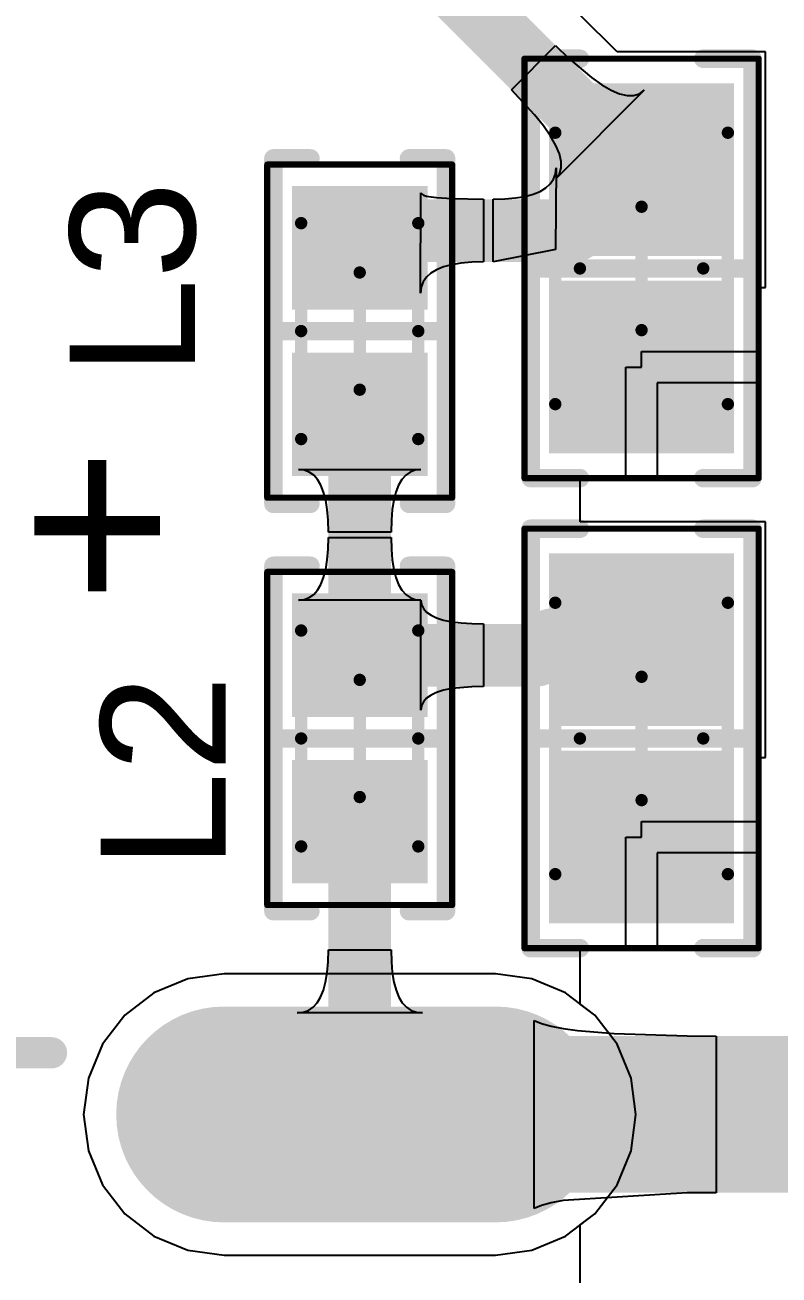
# Model space of a CAD drawing. Header units: inches. Extents: x -0.01 to 3.94, y -0.06 to 4.68.
# Drawn here: x 3.2331 to 3.4739, y 0.6088 to 1.0077 of the extents above; entities that cross this region are included whole.
import ezdxf

# ---------------------------------------------------------------- set-up
doc = ezdxf.new("R2010")
doc.units = ezdxf.units.IN
doc.header["$MEASUREMENT"] = 0
for name, color, linetype in [('Bottom Layer', 5, 'Continuous'), ('Bottom Solder', 6, 'Continuous'), ('Int1 -GND)', 16, 'Continuous'), ('Int2 -PWR)', 76, 'Continuous'), ('Multi-Layer', 9, 'Continuous'), ('Pad Holes', 156, 'Continuous'), ('Top 3D Body', 56, 'Continuous'), ('Top Courtyard', 56, 'Continuous'), ('Top Layer', 1, 'Continuous'), ('Top Overlay', 2, 'Continuous'), ('Top Paste', 8, 'Continuous'), ('Top Solder', 216, 'Continuous')]:
    doc.layers.add(name, color=color, linetype=linetype)
doc.styles.add('Arial', font='', dxfattribs={"height": 0.2})
doc.styles.get('Arial').set_extended_font_data('Arial')

# ---------------------------------------------------------------- blocks, each defined once
blk = doc.blocks.new('F0972D8A_C5C0_4A84_836D_A9666EE65C2D_556')
at = {"layer": 'Bottom Layer'}
h = blk.add_hatch(color=5, dxfattribs=at)
edge = h.paths.add_edge_path()
edge.add_arc((9.999999999734821e-08, -0.043307), 0.0324803, 180, 360)
edge.add_line((0.03248039999999999, -0.043307), (0.0324804, 0.0433072))
edge.add_arc((1.000000000026518e-07, 0.0433072), 0.0324803, 0, 180)
edge.add_line((-0.03248019999999999, 0.0433072), (-0.0324802, -0.043307))
at = {"layer": 'Bottom Solder'}
h = blk.add_hatch(color=6, dxfattribs=at)
edge = h.paths.add_edge_path()
edge.add_arc((9.999999999734821e-08, -0.043307), 0.0344488, 180, 360)
edge.add_line((0.0344489, -0.043307), (0.0344489, 0.0433072))
edge.add_arc((1.000000000026518e-07, 0.0433072), 0.0344488, 0, 180)
edge.add_line((-0.0344487, 0.0433072), (-0.03444870000000001, -0.043307))
at = {"layer": 'Int1 -GND)'}
h = blk.add_hatch(color=7, dxfattribs=at)
edge = h.paths.add_edge_path()
edge.add_arc((9.999999999734821e-08, -0.043307), 0.0324803, 180, 360)
edge.add_line((0.03248039999999999, -0.043307), (0.0324804, 0.0433072))
edge.add_arc((1.000000000026518e-07, 0.0433072), 0.0324803, 0, 180)
edge.add_line((-0.03248019999999999, 0.0433072), (-0.0324802, -0.043307))
at = {"layer": 'Int2 -PWR)'}
h = blk.add_hatch(color=7, dxfattribs=at)
edge = h.paths.add_edge_path()
edge.add_arc((9.999999999734821e-08, -0.043307), 0.0324803, 180, 360)
edge.add_line((0.03248039999999999, -0.043307), (0.0324804, 0.0433072))
edge.add_arc((1.000000000026518e-07, 0.0433072), 0.0324803, 0, 180)
edge.add_line((-0.03248019999999999, 0.0433072), (-0.0324802, -0.043307))
at = {"layer": 'Multi-Layer'}
h = blk.add_hatch(color=9, dxfattribs=at)
edge = h.paths.add_edge_path()
edge.add_arc((9.999999999734821e-08, -0.043307), 0.0324803, 180, 360)
edge.add_line((0.03248039999999999, -0.043307), (0.0324804, 0.0433072))
edge.add_arc((1.000000000026518e-07, 0.0433072), 0.0324803, 0, 180)
edge.add_line((-0.03248019999999999, 0.0433072), (-0.0324802, -0.043307))
at = {"layer": 'Pad Holes'}
h = blk.add_hatch(color=7, dxfattribs=at)
edge = h.paths.add_edge_path()
edge.add_arc((9.999999999734821e-08, -0.043307), 0.015748, 180, 360)
edge.add_line((0.0157481, -0.043307), (0.0157481, 0.0433072))
edge.add_arc((1.000000000026518e-07, 0.0433072), 0.015748, 0, 180)
edge.add_line((-0.0157479, 0.0433072), (-0.01574790000000001, -0.04330700000000001))
at = {"layer": 'Top Layer'}
h = blk.add_hatch(color=1, dxfattribs=at)
edge = h.paths.add_edge_path()
edge.add_arc((9.999999999734821e-08, -0.043307), 0.0324803, 180, 360)
edge.add_line((0.03248039999999999, -0.043307), (0.0324804, 0.0433072))
edge.add_arc((1.000000000026518e-07, 0.0433072), 0.0324803, 0, 180)
edge.add_line((-0.03248019999999999, 0.0433072), (-0.0324802, -0.043307))
at = {"layer": 'Top Solder'}
h = blk.add_hatch(color=216, dxfattribs=at)
edge = h.paths.add_edge_path()
edge.add_arc((9.999999999734821e-08, -0.043307), 0.0344488, 180, 360)
edge.add_line((0.0344489, -0.043307), (0.0344489, 0.0433072))
edge.add_arc((1.000000000026518e-07, 0.0433072), 0.0344488, 0, 180)
edge.add_line((-0.0344487, 0.0433072), (-0.03444870000000001, -0.043307))
at = {"layer": 'Top Overlay'}
for points in [[(0.0196841, 0.1771661, 0.01, 0.01, 0), (0.0196841, 0.0984261, 0.01, 0.01, 0)], [(0.0196841, -0.0984259, 0.01, 0.01, 0), (0.0196841, -0.1771659, 0.01, 0.01, 0)]]:
    blk.add_lwpolyline(points, format="xyseb", dxfattribs=at)
for points in [[(0.0171841, 0.0984261, 0.005, 0.005, 1), (0.0221841, 0.0984261, 0.005, 0.005, 1)], [(0.0171841, -0.0984259, 0.005, 0.005, 1), (0.0221841, -0.0984259, 0.005, 0.005, 1)]]:
    blk.add_lwpolyline(points, format="xyseb", close=True, dxfattribs=at)
blk = doc.blocks.new('FER_0603_1608_557')
at = {"layer": 'Top Layer'}
for points in [[(-0.04429155, -0.01968405), (-0.04429155, 0.01968605), (-0.00885845, 0.01968605), (-0.00885845, -0.01968405)], [(0.00885845, -0.01968405), (0.00885845, 0.01968605), (0.04429155, 0.01968605), (0.04429155, -0.01968405)]]:
    blk.add_hatch(color=1, dxfattribs=at).paths.add_polyline_path(points)
at = {"layer": 'Top Paste'}
for points in [[(-0.04429155, -0.01968405), (-0.04429155, 0.01968605), (-0.00885845, 0.01968605), (-0.00885845, -0.01968405)], [(0.00885845, -0.01968405), (0.00885845, 0.01968605), (0.04429155, 0.01968605), (0.04429155, -0.01968405)]]:
    blk.add_hatch(color=8, dxfattribs=at).paths.add_polyline_path(points)
at = {"layer": 'Top Solder'}
for points in [[(-0.04626005, -0.02165255), (-0.04626005, 0.02165455), (-0.00688995, 0.02165455), (-0.00688995, -0.02165255)], [(0.00688995, -0.02165255), (0.00688995, 0.02165455), (0.04626005, 0.02165455), (0.04626005, -0.02165255)]]:
    blk.add_hatch(color=216, dxfattribs=at).paths.add_polyline_path(points)
at = {"layer": 'Top 3D Body'}
for points in [[(-0.034449, 0.018701, 0.003937, 0.003937, 0), (0.034449, 0.018701, 0.003937, 0.003937, 0)], [(-0.034449, 0.018701, 0.003937, 0.003937, 0), (-0.034449, -0.018701, 0.003937, 0.003937, 0)], [(0.034449, 0.018701, 0.003937, 0.003937, 0), (0.034449, -0.018701, 0.003937, 0.003937, 0)], [(-0.034449, -0.018701, 0.003937, 0.003937, 0), (0.034449, -0.018701, 0.003937, 0.003937, 0)]]:
    blk.add_lwpolyline(points, format="xyseb", dxfattribs=at)
for points in [[(-0.0354332, 0.018701, 0.0019685, 0.0019685, 1), (-0.0334648, 0.018701, 0.0019685, 0.0019685, 1)], [(-0.0354332, 0.018701, 0.0019685, 0.0019685, 1), (-0.0334648, 0.018701, 0.0019685, 0.0019685, 1)], [(0.0334648, 0.018701, 0.0019685, 0.0019685, 1), (0.0354332, 0.018701, 0.0019685, 0.0019685, 1)], [(0.0334648, 0.018701, 0.0019685, 0.0019685, 1), (0.0354332, 0.018701, 0.0019685, 0.0019685, 1)], [(-0.0354332, -0.018701, 0.0019685, 0.0019685, 1), (-0.0334648, -0.018701, 0.0019685, 0.0019685, 1)], [(-0.0354332, -0.018701, 0.0019685, 0.0019685, 1), (-0.0334648, -0.018701, 0.0019685, 0.0019685, 1)], [(0.0334648, -0.018701, 0.0019685, 0.0019685, 1), (0.0354332, -0.018701, 0.0019685, 0.0019685, 1)], [(0.0334648, -0.018701, 0.0019685, 0.0019685, 1), (0.0354332, -0.018701, 0.0019685, 0.0019685, 1)]]:
    blk.add_lwpolyline(points, format="xyseb", close=True, dxfattribs=at)
at = {"layer": 'Top Courtyard'}
for points in [[(-0.053149, 0.029527, 0.0019685, 0.0019685, 0), (0.053149, 0.029527, 0.0019685, 0.0019685, 0)], [(-0.053149, 0.029527, 0.0019685, 0.0019685, 0), (-0.053149, -0.029527, 0.0019685, 0.0019685, 0)], [(0.053149, 0.029527, 0.0019685, 0.0019685, 0), (0.053149, -0.029527, 0.0019685, 0.0019685, 0)], [(1e-06, 0.018701, 0.003937, 0.003937, 0), (1e-06, -0.018701, 0.003937, 0.003937, 0)], [(-0.018701, 1e-06, 0.003937, 0.003937, 0), (0.018701, 1e-06, 0.003937, 0.003937, 0)], [(-0.053149, -0.029527, 0.0019685, 0.0019685, 0), (0.053149, -0.029527, 0.0019685, 0.0019685, 0)]]:
    blk.add_lwpolyline(points, format="xyseb", dxfattribs=at)
for points in [[(-0.0536411, 0.029527, 0.0009842, 0.0009842, 1), (-0.0526569, 0.029527, 0.0009842, 0.0009842, 1)], [(-0.0536411, 0.029527, 0.0009842, 0.0009842, 1), (-0.0526569, 0.029527, 0.0009842, 0.0009842, 1)], [(0.0526569, 0.029527, 0.0009842, 0.0009842, 1), (0.0536411, 0.029527, 0.0009842, 0.0009842, 1)], [(0.0526569, 0.029527, 0.0009842, 0.0009842, 1), (0.0536411, 0.029527, 0.0009842, 0.0009842, 1)], [(-0.0009832, 0.018701, 0.0019685, 0.0019685, 1), (0.0009852, 0.018701, 0.0019685, 0.0019685, 1)], [(-0.0196852, 1e-06, 0.0019685, 0.0019685, 1), (-0.0177168, 1e-06, 0.0019685, 0.0019685, 1)], [(0.0177168, 1e-06, 0.0019685, 0.0019685, 1), (0.0196852, 1e-06, 0.0019685, 0.0019685, 1)], [(-0.0009832, -0.018701, 0.0019685, 0.0019685, 1), (0.0009852, -0.018701, 0.0019685, 0.0019685, 1)], [(-0.0536411, -0.029527, 0.0009842, 0.0009842, 1), (-0.0526569, -0.029527, 0.0009842, 0.0009842, 1)], [(-0.0536411, -0.029527, 0.0009842, 0.0009842, 1), (-0.0526569, -0.029527, 0.0009842, 0.0009842, 1)], [(0.0526569, -0.029527, 0.0009842, 0.0009842, 1), (0.0536411, -0.029527, 0.0009842, 0.0009842, 1)], [(0.0526569, -0.029527, 0.0009842, 0.0009842, 1), (0.0536411, -0.029527, 0.0009842, 0.0009842, 1)]]:
    blk.add_lwpolyline(points, format="xyseb", close=True, dxfattribs=at)
at = {"layer": 'Top Overlay'}
for points in [[(-0.055119, 0.027559, 0.0059055, 0.0059055, 0), (-0.055119, 0.015749, 0.0059055, 0.0059055, 0)], [(-0.055119, 0.027559, 0.0059055, 0.0059055, 0), (0.055119, 0.027559, 0.0059055, 0.0059055, 0)], [(1e-06, 0.027559, 0.0059055, 0.0059055, 0), (1e-06, -0.027559, 0.0059055, 0.0059055, 0)], [(0.055119, 0.027559, 0.0059055, 0.0059055, 0), (0.055119, 0.015749, 0.0059055, 0.0059055, 0)], [(-0.055119, -0.015747, 0.0059055, 0.0059055, 0), (-0.055119, -0.027559, 0.0059055, 0.0059055, 0)], [(0.055119, -0.015747, 0.0059055, 0.0059055, 0), (0.055119, -0.027559, 0.0059055, 0.0059055, 0)], [(-0.055119, -0.027559, 0.0059055, 0.0059055, 0), (0.055119, -0.027559, 0.0059055, 0.0059055, 0)]]:
    blk.add_lwpolyline(points, format="xyseb", dxfattribs=at)
for points in [[(-0.0565954, 0.027559, 0.0029527, 0.0029527, 1), (-0.0536426, 0.027559, 0.0029527, 0.0029527, 1)], [(-0.0565954, 0.027559, 0.0029527, 0.0029527, 1), (-0.0536426, 0.027559, 0.0029527, 0.0029527, 1)], [(-0.0014754, 0.027559, 0.0029527, 0.0029527, 1), (0.0014774, 0.027559, 0.0029527, 0.0029527, 1)], [(0.0536426, 0.027559, 0.0029527, 0.0029527, 1), (0.0565954, 0.027559, 0.0029527, 0.0029527, 1)], [(0.0536426, 0.027559, 0.0029527, 0.0029527, 1), (0.0565954, 0.027559, 0.0029527, 0.0029527, 1)], [(-0.0565954, 0.015749, 0.0029527, 0.0029527, 1), (-0.0536426, 0.015749, 0.0029527, 0.0029527, 1)], [(0.0536426, 0.015749, 0.0029527, 0.0029527, 1), (0.0565954, 0.015749, 0.0029527, 0.0029527, 1)], [(-0.0565954, -0.015747, 0.0029527, 0.0029527, 1), (-0.0536426, -0.015747, 0.0029527, 0.0029527, 1)], [(0.0536426, -0.015747, 0.0029527, 0.0029527, 1), (0.0565954, -0.015747, 0.0029527, 0.0029527, 1)], [(-0.0565954, -0.027559, 0.0029527, 0.0029527, 1), (-0.0536426, -0.027559, 0.0029527, 0.0029527, 1)], [(-0.0565954, -0.027559, 0.0029527, 0.0029527, 1), (-0.0536426, -0.027559, 0.0029527, 0.0029527, 1)], [(-0.0014754, -0.027559, 0.0029527, 0.0029527, 1), (0.0014774, -0.027559, 0.0029527, 0.0029527, 1)], [(0.0536426, -0.027559, 0.0029527, 0.0029527, 1), (0.0565954, -0.027559, 0.0029527, 0.0029527, 1)], [(0.0536426, -0.027559, 0.0029527, 0.0029527, 1), (0.0565954, -0.027559, 0.0029527, 0.0029527, 1)]]:
    blk.add_lwpolyline(points, format="xyseb", close=True, dxfattribs=at)
blk = doc.blocks.new('FER_0603_1608_558')
at = {"layer": 'Top Layer'}
for points in [[(-0.04429115, -0.01968405), (-0.04429115, 0.01968605), (-0.00885805, 0.01968605), (-0.00885805, -0.01968405)], [(0.00885885, -0.01968405), (0.00885885, 0.01968605), (0.04429195, 0.01968605), (0.04429195, -0.01968405)]]:
    blk.add_hatch(color=1, dxfattribs=at).paths.add_polyline_path(points)
at = {"layer": 'Top Paste'}
for points in [[(-0.04429115, -0.01968405), (-0.04429115, 0.01968605), (-0.00885805, 0.01968605), (-0.00885805, -0.01968405)], [(0.00885885, -0.01968405), (0.00885885, 0.01968605), (0.04429195, 0.01968605), (0.04429195, -0.01968405)]]:
    blk.add_hatch(color=8, dxfattribs=at).paths.add_polyline_path(points)
at = {"layer": 'Top Solder'}
for points in [[(-0.04625965, -0.02165255), (-0.04625965, 0.02165455), (-0.00688955, 0.02165455), (-0.00688955, -0.02165255)], [(0.00689035, -0.02165255), (0.00689035, 0.02165455), (0.04626045, 0.02165455), (0.04626045, -0.02165255)]]:
    blk.add_hatch(color=216, dxfattribs=at).paths.add_polyline_path(points)
at = {"layer": 'Top 3D Body'}
for points in [[(-0.0344486, 0.018701, 0.003937, 0.003937, 0), (0.0344494, 0.018701, 0.003937, 0.003937, 0)], [(-0.0344486, 0.018701, 0.003937, 0.003937, 0), (-0.0344486, -0.018701, 0.003937, 0.003937, 0)], [(0.0344494, 0.018701, 0.003937, 0.003937, 0), (0.0344494, -0.018701, 0.003937, 0.003937, 0)], [(-0.0344486, -0.018701, 0.003937, 0.003937, 0), (0.0344494, -0.018701, 0.003937, 0.003937, 0)]]:
    blk.add_lwpolyline(points, format="xyseb", dxfattribs=at)
for points in [[(-0.0354328, 0.018701, 0.0019685, 0.0019685, 1), (-0.0334644, 0.018701, 0.0019685, 0.0019685, 1)], [(-0.0354328, 0.018701, 0.0019685, 0.0019685, 1), (-0.0334644, 0.018701, 0.0019685, 0.0019685, 1)], [(0.0334652, 0.018701, 0.0019685, 0.0019685, 1), (0.0354336, 0.018701, 0.0019685, 0.0019685, 1)], [(0.0334652, 0.018701, 0.0019685, 0.0019685, 1), (0.0354336, 0.018701, 0.0019685, 0.0019685, 1)], [(-0.0354328, -0.018701, 0.0019685, 0.0019685, 1), (-0.0334644, -0.018701, 0.0019685, 0.0019685, 1)], [(-0.0354328, -0.018701, 0.0019685, 0.0019685, 1), (-0.0334644, -0.018701, 0.0019685, 0.0019685, 1)], [(0.0334652, -0.018701, 0.0019685, 0.0019685, 1), (0.0354336, -0.018701, 0.0019685, 0.0019685, 1)], [(0.0334652, -0.018701, 0.0019685, 0.0019685, 1), (0.0354336, -0.018701, 0.0019685, 0.0019685, 1)]]:
    blk.add_lwpolyline(points, format="xyseb", close=True, dxfattribs=at)
at = {"layer": 'Top Courtyard'}
for points in [[(-0.0531486, 0.029527, 0.0019685, 0.0019685, 0), (0.0531494, 0.029527, 0.0019685, 0.0019685, 0)], [(-0.0531486, 0.029527, 0.0019685, 0.0019685, 0), (-0.0531486, -0.029527, 0.0019685, 0.0019685, 0)], [(0.0531494, 0.029527, 0.0019685, 0.0019685, 0), (0.0531494, -0.029527, 0.0019685, 0.0019685, 0)], [(-6e-07, 0.018701, 0.003937, 0.003937, 0), (-6e-07, -0.018701, 0.003937, 0.003937, 0)], [(-0.0187006, 1e-06, 0.003937, 0.003937, 0), (0.0187014, 1e-06, 0.003937, 0.003937, 0)], [(-0.0531486, -0.029527, 0.0019685, 0.0019685, 0), (0.0531494, -0.029527, 0.0019685, 0.0019685, 0)]]:
    blk.add_lwpolyline(points, format="xyseb", dxfattribs=at)
for points in [[(-0.0536407, 0.029527, 0.0009842, 0.0009842, 1), (-0.0526565, 0.029527, 0.0009842, 0.0009842, 1)], [(-0.0536407, 0.029527, 0.0009842, 0.0009842, 1), (-0.0526565, 0.029527, 0.0009842, 0.0009842, 1)], [(0.0526573, 0.029527, 0.0009842, 0.0009842, 1), (0.0536415, 0.029527, 0.0009842, 0.0009842, 1)], [(0.0526573, 0.029527, 0.0009842, 0.0009842, 1), (0.0536415, 0.029527, 0.0009842, 0.0009842, 1)], [(-0.0009848, 0.018701, 0.0019685, 0.0019685, 1), (0.0009836, 0.018701, 0.0019685, 0.0019685, 1)], [(-0.0196848, 1e-06, 0.0019685, 0.0019685, 1), (-0.0177164, 1e-06, 0.0019685, 0.0019685, 1)], [(0.0177172, 1e-06, 0.0019685, 0.0019685, 1), (0.0196856, 1e-06, 0.0019685, 0.0019685, 1)], [(-0.0009848, -0.018701, 0.0019685, 0.0019685, 1), (0.0009836, -0.018701, 0.0019685, 0.0019685, 1)], [(-0.0536407, -0.029527, 0.0009842, 0.0009842, 1), (-0.0526565, -0.029527, 0.0009842, 0.0009842, 1)], [(-0.0536407, -0.029527, 0.0009842, 0.0009842, 1), (-0.0526565, -0.029527, 0.0009842, 0.0009842, 1)], [(0.0526573, -0.029527, 0.0009842, 0.0009842, 1), (0.0536415, -0.029527, 0.0009842, 0.0009842, 1)], [(0.0526573, -0.029527, 0.0009842, 0.0009842, 1), (0.0536415, -0.029527, 0.0009842, 0.0009842, 1)]]:
    blk.add_lwpolyline(points, format="xyseb", close=True, dxfattribs=at)
at = {"layer": 'Top Overlay'}
for points in [[(-0.0551186, 0.027559, 0.0059055, 0.0059055, 0), (-0.0551186, 0.015749, 0.0059055, 0.0059055, 0)], [(-0.0551186, 0.027559, 0.0059055, 0.0059055, 0), (0.0551174, 0.027559, 0.0059055, 0.0059055, 0)], [(-6e-07, 0.027559, 0.0059055, 0.0059055, 0), (-6e-07, -0.027559, 0.0059055, 0.0059055, 0)], [(0.0551174, 0.027559, 0.0059055, 0.0059055, 0), (0.0551174, 0.015749, 0.0059055, 0.0059055, 0)], [(-0.0551186, -0.015747, 0.0059055, 0.0059055, 0), (-0.0551186, -0.027559, 0.0059055, 0.0059055, 0)], [(0.0551174, -0.015747, 0.0059055, 0.0059055, 0), (0.0551174, -0.027559, 0.0059055, 0.0059055, 0)], [(-0.0551186, -0.027559, 0.0059055, 0.0059055, 0), (0.0551174, -0.027559, 0.0059055, 0.0059055, 0)]]:
    blk.add_lwpolyline(points, format="xyseb", dxfattribs=at)
for points in [[(-0.056595, 0.027559, 0.0029527, 0.0029527, 1), (-0.0536422, 0.027559, 0.0029527, 0.0029527, 1)], [(-0.056595, 0.027559, 0.0029527, 0.0029527, 1), (-0.0536422, 0.027559, 0.0029527, 0.0029527, 1)], [(-0.001477, 0.027559, 0.0029527, 0.0029527, 1), (0.0014758, 0.027559, 0.0029527, 0.0029527, 1)], [(0.053641, 0.027559, 0.0029527, 0.0029527, 1), (0.0565938, 0.027559, 0.0029527, 0.0029527, 1)], [(0.053641, 0.027559, 0.0029527, 0.0029527, 1), (0.0565938, 0.027559, 0.0029527, 0.0029527, 1)], [(-0.056595, 0.015749, 0.0029527, 0.0029527, 1), (-0.0536422, 0.015749, 0.0029527, 0.0029527, 1)], [(0.053641, 0.015749, 0.0029527, 0.0029527, 1), (0.0565938, 0.015749, 0.0029527, 0.0029527, 1)], [(-0.056595, -0.015747, 0.0029527, 0.0029527, 1), (-0.0536422, -0.015747, 0.0029527, 0.0029527, 1)], [(0.053641, -0.015747, 0.0029527, 0.0029527, 1), (0.0565938, -0.015747, 0.0029527, 0.0029527, 1)], [(-0.056595, -0.027559, 0.0029527, 0.0029527, 1), (-0.0536422, -0.027559, 0.0029527, 0.0029527, 1)], [(-0.056595, -0.027559, 0.0029527, 0.0029527, 1), (-0.0536422, -0.027559, 0.0029527, 0.0029527, 1)], [(-0.001477, -0.027559, 0.0029527, 0.0029527, 1), (0.0014758, -0.027559, 0.0029527, 0.0029527, 1)], [(0.053641, -0.027559, 0.0029527, 0.0029527, 1), (0.0565938, -0.027559, 0.0029527, 0.0029527, 1)], [(0.053641, -0.027559, 0.0029527, 0.0029527, 1), (0.0565938, -0.027559, 0.0029527, 0.0029527, 1)]]:
    blk.add_lwpolyline(points, format="xyseb", close=True, dxfattribs=at)
blk = doc.blocks.new('ED49B4F6_595F_4D62_96BB_D7184CAA9B94_582')
at = {"layer": 'Top Overlay', "style": 'Arial'}
blk.add_text('+', height=0.0590551, dxfattribs=at).set_placement((-0.17, -0.03))
blk = doc.blocks.new('CAP_0805_2012_629')
at = {"layer": 'Top Layer'}
for points in [[(-0.05708755, -0.02755885000000001), (-0.05708755, 0.02755924999999999), (-0.005906450000000006, 0.02755925000000001), (-0.005906449999999995, -0.02755885)], [(0.005906450000000006, -0.02755885000000001), (0.005906449999999995, 0.02755924999999999), (0.05708755, 0.02755925000000001), (0.05708755, -0.02755885)]]:
    blk.add_hatch(color=1, dxfattribs=at).paths.add_polyline_path(points)
at = {"layer": 'Top Paste'}
for points in [[(-0.05708755, -0.02755885000000001), (-0.05708755, 0.02755924999999999), (-0.005906450000000006, 0.02755925000000001), (-0.005906449999999995, -0.02755885)], [(0.005906450000000006, -0.02755885000000001), (0.005906449999999995, 0.02755924999999999), (0.05708755, 0.02755925000000001), (0.05708755, -0.02755885)]]:
    blk.add_hatch(color=8, dxfattribs=at).paths.add_polyline_path(points)
at = {"layer": 'Top Solder'}
for points in [[(-0.05905605, -0.02952735), (-0.05905605, 0.02952774999999999), (-0.003937950000000006, 0.02952775000000001), (-0.003937949999999994, -0.02952734999999999)], [(0.003937950000000006, -0.02952735), (0.003937949999999994, 0.02952774999999999), (0.05905605, 0.02952775000000001), (0.05905605, -0.02952734999999999)]]:
    blk.add_hatch(color=216, dxfattribs=at).paths.add_polyline_path(points)
at = {"layer": 'Top 3D Body'}
for points in [[(0.043307, 0.0275582, 0.003937, 0.003937, 0), (-0.043307, 0.0275582, 0.003937, 0.003937, 0)], [(-0.043307, -0.0275598, 0.003937, 0.003937, 0), (-0.043307, 0.0275582, 0.003937, 0.003937, 0)], [(0.043307, -0.0275598, 0.003937, 0.003937, 0), (0.043307, 0.0275582, 0.003937, 0.003937, 0)], [(0.043307, -0.0275598, 0.003937, 0.003937, 0), (-0.043307, -0.0275598, 0.003937, 0.003937, 0)]]:
    blk.add_lwpolyline(points, format="xyseb", dxfattribs=at)
for points in [[(-0.0442912, 0.0275582, 0.0019685, 0.0019685, 1), (-0.0423228, 0.0275582, 0.0019685, 0.0019685, 1)], [(-0.0442912, 0.0275582, 0.0019685, 0.0019685, 1), (-0.0423228, 0.0275582, 0.0019685, 0.0019685, 1)], [(0.0423228, 0.0275582, 0.0019685, 0.0019685, 1), (0.0442912, 0.0275582, 0.0019685, 0.0019685, 1)], [(0.0423228, 0.0275582, 0.0019685, 0.0019685, 1), (0.0442912, 0.0275582, 0.0019685, 0.0019685, 1)], [(-0.0442912, -0.0275598, 0.0019685, 0.0019685, 1), (-0.0423228, -0.0275598, 0.0019685, 0.0019685, 1)], [(-0.0442912, -0.0275598, 0.0019685, 0.0019685, 1), (-0.0423228, -0.0275598, 0.0019685, 0.0019685, 1)], [(0.0423228, -0.0275598, 0.0019685, 0.0019685, 1), (0.0442912, -0.0275598, 0.0019685, 0.0019685, 1)], [(0.0423228, -0.0275598, 0.0019685, 0.0019685, 1), (0.0442912, -0.0275598, 0.0019685, 0.0019685, 1)]]:
    blk.add_lwpolyline(points, format="xyseb", close=True, dxfattribs=at)
at = {"layer": 'Top Courtyard'}
for points in [[(0.066929, 0.0374022, 0.0019685, 0.0019685, 0), (-0.066929, 0.0374022, 0.0019685, 0.0019685, 0)], [(-0.066929, -0.0374018, 0.0019685, 0.0019685, 0), (-0.066929, 0.0374022, 0.0019685, 0.0019685, 0)], [(0.066929, -0.0374018, 0.0019685, 0.0019685, 0), (0.066929, 0.0374022, 0.0019685, 0.0019685, 0)], [(1e-06, -0.0196858, 0.003937, 0.003937, 0), (1e-06, 0.0196842, 0.003937, 0.003937, 0)], [(0.019685, 2e-07, 0.003937, 0.003937, 0), (-0.019685, 2e-07, 0.003937, 0.003937, 0)], [(0.066929, -0.0374018, 0.0019685, 0.0019685, 0), (-0.066929, -0.0374018, 0.0019685, 0.0019685, 0)]]:
    blk.add_lwpolyline(points, format="xyseb", dxfattribs=at)
for points in [[(-0.0674211, 0.0374022, 0.0009842, 0.0009842, 1), (-0.0664369, 0.0374022, 0.0009842, 0.0009842, 1)], [(-0.0674211, 0.0374022, 0.0009842, 0.0009842, 1), (-0.0664369, 0.0374022, 0.0009842, 0.0009842, 1)], [(0.0664369, 0.0374022, 0.0009842, 0.0009842, 1), (0.0674211, 0.0374022, 0.0009842, 0.0009842, 1)], [(0.0664369, 0.0374022, 0.0009842, 0.0009842, 1), (0.0674211, 0.0374022, 0.0009842, 0.0009842, 1)], [(-0.0009832, 0.0196842, 0.0019685, 0.0019685, 1), (0.0009852, 0.0196842, 0.0019685, 0.0019685, 1)], [(-0.0206692, 2e-07, 0.0019685, 0.0019685, 1), (-0.0187008, 2e-07, 0.0019685, 0.0019685, 1)], [(0.0187008, 2e-07, 0.0019685, 0.0019685, 1), (0.0206692, 2e-07, 0.0019685, 0.0019685, 1)], [(-0.0009832, -0.0196858, 0.0019685, 0.0019685, 1), (0.0009852, -0.0196858, 0.0019685, 0.0019685, 1)], [(-0.0674211, -0.0374018, 0.0009842, 0.0009842, 1), (-0.0664369, -0.0374018, 0.0009842, 0.0009842, 1)], [(-0.0674211, -0.0374018, 0.0009842, 0.0009842, 1), (-0.0664369, -0.0374018, 0.0009842, 0.0009842, 1)], [(0.0664369, -0.0374018, 0.0009842, 0.0009842, 1), (0.0674211, -0.0374018, 0.0009842, 0.0009842, 1)], [(0.0664369, -0.0374018, 0.0009842, 0.0009842, 1), (0.0674211, -0.0374018, 0.0009842, 0.0009842, 1)]]:
    blk.add_lwpolyline(points, format="xyseb", close=True, dxfattribs=at)
at = {"layer": 'Top Overlay'}
for points in [[(-0.066929, 0.0196842, 0.0059055, 0.0059055, 0), (-0.066929, 0.0354322, 0.0059055, 0.0059055, 0)], [(0.066929, 0.0354322, 0.0059055, 0.0059055, 0), (-0.066929, 0.0354322, 0.0059055, 0.0059055, 0)], [(1e-06, -0.0354338, 0.0059055, 0.0059055, 0), (1e-06, 0.0354322, 0.0059055, 0.0059055, 0)], [(0.066929, 0.0196842, 0.0059055, 0.0059055, 0), (0.066929, 0.0354322, 0.0059055, 0.0059055, 0)], [(-0.066929, -0.0354338, 0.0059055, 0.0059055, 0), (-0.066929, -0.0196858, 0.0059055, 0.0059055, 0)], [(0.066929, -0.0354338, 0.0059055, 0.0059055, 0), (0.066929, -0.0196858, 0.0059055, 0.0059055, 0)], [(0.066929, -0.0354338, 0.0059055, 0.0059055, 0), (-0.066929, -0.0354338, 0.0059055, 0.0059055, 0)]]:
    blk.add_lwpolyline(points, format="xyseb", dxfattribs=at)
for points in [[(-0.0684054, 0.0354322, 0.0029527, 0.0029527, 1), (-0.0654526, 0.0354322, 0.0029527, 0.0029527, 1)], [(-0.0684054, 0.0354322, 0.0029527, 0.0029527, 1), (-0.0654526, 0.0354322, 0.0029527, 0.0029527, 1)], [(-0.0014754, 0.0354322, 0.0029527, 0.0029527, 1), (0.0014774, 0.0354322, 0.0029527, 0.0029527, 1)], [(0.0654526, 0.0354322, 0.0029527, 0.0029527, 1), (0.0684054, 0.0354322, 0.0029527, 0.0029527, 1)], [(0.0654526, 0.0354322, 0.0029527, 0.0029527, 1), (0.0684054, 0.0354322, 0.0029527, 0.0029527, 1)], [(-0.0684054, 0.0196842, 0.0029527, 0.0029527, 1), (-0.0654526, 0.0196842, 0.0029527, 0.0029527, 1)], [(0.0654526, 0.0196842, 0.0029527, 0.0029527, 1), (0.0684054, 0.0196842, 0.0029527, 0.0029527, 1)], [(-0.0684054, -0.0196858, 0.0029527, 0.0029527, 1), (-0.0654526, -0.0196858, 0.0029527, 0.0029527, 1)], [(0.0654526, -0.0196858, 0.0029527, 0.0029527, 1), (0.0684054, -0.0196858, 0.0029527, 0.0029527, 1)], [(-0.0684054, -0.0354338, 0.0029527, 0.0029527, 1), (-0.0654526, -0.0354338, 0.0029527, 0.0029527, 1)], [(-0.0684054, -0.0354338, 0.0029527, 0.0029527, 1), (-0.0654526, -0.0354338, 0.0029527, 0.0029527, 1)], [(-0.0014754, -0.0354338, 0.0029527, 0.0029527, 1), (0.0014774, -0.0354338, 0.0029527, 0.0029527, 1)], [(0.0654526, -0.0354338, 0.0029527, 0.0029527, 1), (0.0684054, -0.0354338, 0.0029527, 0.0029527, 1)], [(0.0654526, -0.0354338, 0.0029527, 0.0029527, 1), (0.0684054, -0.0354338, 0.0029527, 0.0029527, 1)]]:
    blk.add_lwpolyline(points, format="xyseb", close=True, dxfattribs=at)
blk = doc.blocks.new('CAP_0805_2012_630')
at = {"layer": 'Top Layer'}
for points in [[(-0.05708715, -0.02755885000000001), (-0.05708715, 0.02755924999999999), (-0.005906050000000006, 0.02755925000000001), (-0.005906049999999994, -0.02755885)], [(0.005904850000000006, -0.02755885000000001), (0.005904849999999994, 0.02755924999999999), (0.05708595, 0.02755925000000001), (0.05708595, -0.02755885)]]:
    blk.add_hatch(color=1, dxfattribs=at).paths.add_polyline_path(points)
at = {"layer": 'Top Paste'}
for points in [[(-0.05708715, -0.02755885000000001), (-0.05708715, 0.02755924999999999), (-0.005906050000000006, 0.02755925000000001), (-0.005906049999999994, -0.02755885)], [(0.005904850000000006, -0.02755885000000001), (0.005904849999999994, 0.02755924999999999), (0.05708595, 0.02755925000000001), (0.05708595, -0.02755885)]]:
    blk.add_hatch(color=8, dxfattribs=at).paths.add_polyline_path(points)
at = {"layer": 'Top Solder'}
for points in [[(-0.05905565, -0.02952735), (-0.05905565, 0.02952774999999999), (-0.003937550000000006, 0.02952775000000001), (-0.003937549999999995, -0.02952734999999999)], [(0.003936350000000006, -0.02952735), (0.003936349999999994, 0.02952774999999999), (0.05905445, 0.02952775000000001), (0.05905445, -0.02952734999999999)]]:
    blk.add_hatch(color=216, dxfattribs=at).paths.add_polyline_path(points)
at = {"layer": 'Top 3D Body'}
for points in [[(0.0433074, 0.0275582, 0.003937, 0.003937, 0), (-0.0433066, 0.0275582, 0.003937, 0.003937, 0)], [(-0.0433066, -0.0275598, 0.003937, 0.003937, 0), (-0.0433066, 0.0275582, 0.003937, 0.003937, 0)], [(0.0433074, -0.0275598, 0.003937, 0.003937, 0), (0.0433074, 0.0275582, 0.003937, 0.003937, 0)], [(0.0433074, -0.0275598, 0.003937, 0.003937, 0), (-0.0433066, -0.0275598, 0.003937, 0.003937, 0)]]:
    blk.add_lwpolyline(points, format="xyseb", dxfattribs=at)
for points in [[(-0.0442908, 0.0275582, 0.0019685, 0.0019685, 1), (-0.0423224, 0.0275582, 0.0019685, 0.0019685, 1)], [(-0.0442908, 0.0275582, 0.0019685, 0.0019685, 1), (-0.0423224, 0.0275582, 0.0019685, 0.0019685, 1)], [(0.0423232, 0.0275582, 0.0019685, 0.0019685, 1), (0.0442916, 0.0275582, 0.0019685, 0.0019685, 1)], [(0.0423232, 0.0275582, 0.0019685, 0.0019685, 1), (0.0442916, 0.0275582, 0.0019685, 0.0019685, 1)], [(-0.0442908, -0.0275598, 0.0019685, 0.0019685, 1), (-0.0423224, -0.0275598, 0.0019685, 0.0019685, 1)], [(-0.0442908, -0.0275598, 0.0019685, 0.0019685, 1), (-0.0423224, -0.0275598, 0.0019685, 0.0019685, 1)], [(0.0423232, -0.0275598, 0.0019685, 0.0019685, 1), (0.0442916, -0.0275598, 0.0019685, 0.0019685, 1)], [(0.0423232, -0.0275598, 0.0019685, 0.0019685, 1), (0.0442916, -0.0275598, 0.0019685, 0.0019685, 1)]]:
    blk.add_lwpolyline(points, format="xyseb", close=True, dxfattribs=at)
at = {"layer": 'Top Courtyard'}
for points in [[(0.0669294, 0.0374022, 0.0019685, 0.0019685, 0), (-0.0669286, 0.0374022, 0.0019685, 0.0019685, 0)], [(-0.0669286, -0.0374018, 0.0019685, 0.0019685, 0), (-0.0669286, 0.0374022, 0.0019685, 0.0019685, 0)], [(0.0669294, -0.0374018, 0.0019685, 0.0019685, 0), (0.0669294, 0.0374022, 0.0019685, 0.0019685, 0)], [(-6e-07, -0.0196858, 0.003937, 0.003937, 0), (-6e-07, 0.0196842, 0.003937, 0.003937, 0)], [(0.0196854, 2e-07, 0.003937, 0.003937, 0), (-0.0196846, 2e-07, 0.003937, 0.003937, 0)], [(0.0669294, -0.0374018, 0.0019685, 0.0019685, 0), (-0.0669286, -0.0374018, 0.0019685, 0.0019685, 0)]]:
    blk.add_lwpolyline(points, format="xyseb", dxfattribs=at)
for points in [[(-0.0674207, 0.0374022, 0.0009842, 0.0009842, 1), (-0.0664365, 0.0374022, 0.0009842, 0.0009842, 1)], [(-0.0674207, 0.0374022, 0.0009842, 0.0009842, 1), (-0.0664365, 0.0374022, 0.0009842, 0.0009842, 1)], [(0.0664373, 0.0374022, 0.0009842, 0.0009842, 1), (0.0674215, 0.0374022, 0.0009842, 0.0009842, 1)], [(0.0664373, 0.0374022, 0.0009842, 0.0009842, 1), (0.0674215, 0.0374022, 0.0009842, 0.0009842, 1)], [(-0.0009848, 0.0196842, 0.0019685, 0.0019685, 1), (0.0009836, 0.0196842, 0.0019685, 0.0019685, 1)], [(-0.0206688, 2e-07, 0.0019685, 0.0019685, 1), (-0.0187004, 2e-07, 0.0019685, 0.0019685, 1)], [(0.0187012, 2e-07, 0.0019685, 0.0019685, 1), (0.0206696, 2e-07, 0.0019685, 0.0019685, 1)], [(-0.0009848, -0.0196858, 0.0019685, 0.0019685, 1), (0.0009836, -0.0196858, 0.0019685, 0.0019685, 1)], [(-0.0674207, -0.0374018, 0.0009842, 0.0009842, 1), (-0.0664365, -0.0374018, 0.0009842, 0.0009842, 1)], [(-0.0674207, -0.0374018, 0.0009842, 0.0009842, 1), (-0.0664365, -0.0374018, 0.0009842, 0.0009842, 1)], [(0.0664373, -0.0374018, 0.0009842, 0.0009842, 1), (0.0674215, -0.0374018, 0.0009842, 0.0009842, 1)], [(0.0664373, -0.0374018, 0.0009842, 0.0009842, 1), (0.0674215, -0.0374018, 0.0009842, 0.0009842, 1)]]:
    blk.add_lwpolyline(points, format="xyseb", close=True, dxfattribs=at)
at = {"layer": 'Top Overlay'}
for points in [[(-0.0669286, 0.0196842, 0.0059055, 0.0059055, 0), (-0.0669286, 0.0354322, 0.0059055, 0.0059055, 0)], [(0.0669294, 0.0354322, 0.0059055, 0.0059055, 0), (-0.0669286, 0.0354322, 0.0059055, 0.0059055, 0)], [(-6e-07, -0.0354338, 0.0059055, 0.0059055, 0), (-6e-07, 0.0354322, 0.0059055, 0.0059055, 0)], [(0.0669294, 0.0196842, 0.0059055, 0.0059055, 0), (0.0669294, 0.0354322, 0.0059055, 0.0059055, 0)], [(-0.0669286, -0.0354338, 0.0059055, 0.0059055, 0), (-0.0669286, -0.0196858, 0.0059055, 0.0059055, 0)], [(0.0669294, -0.0354338, 0.0059055, 0.0059055, 0), (0.0669294, -0.0196858, 0.0059055, 0.0059055, 0)], [(0.0669294, -0.0354338, 0.0059055, 0.0059055, 0), (-0.0669286, -0.0354338, 0.0059055, 0.0059055, 0)]]:
    blk.add_lwpolyline(points, format="xyseb", dxfattribs=at)
for points in [[(-0.068405, 0.0354322, 0.0029527, 0.0029527, 1), (-0.0654522, 0.0354322, 0.0029527, 0.0029527, 1)], [(-0.068405, 0.0354322, 0.0029527, 0.0029527, 1), (-0.0654522, 0.0354322, 0.0029527, 0.0029527, 1)], [(-0.001477, 0.0354322, 0.0029527, 0.0029527, 1), (0.0014758, 0.0354322, 0.0029527, 0.0029527, 1)], [(0.065453, 0.0354322, 0.0029527, 0.0029527, 1), (0.0684058, 0.0354322, 0.0029527, 0.0029527, 1)], [(0.065453, 0.0354322, 0.0029527, 0.0029527, 1), (0.0684058, 0.0354322, 0.0029527, 0.0029527, 1)], [(-0.068405, 0.0196842, 0.0029527, 0.0029527, 1), (-0.0654522, 0.0196842, 0.0029527, 0.0029527, 1)], [(0.065453, 0.0196842, 0.0029527, 0.0029527, 1), (0.0684058, 0.0196842, 0.0029527, 0.0029527, 1)], [(-0.068405, -0.0196858, 0.0029527, 0.0029527, 1), (-0.0654522, -0.0196858, 0.0029527, 0.0029527, 1)], [(0.065453, -0.0196858, 0.0029527, 0.0029527, 1), (0.0684058, -0.0196858, 0.0029527, 0.0029527, 1)], [(-0.068405, -0.0354338, 0.0029527, 0.0029527, 1), (-0.0654522, -0.0354338, 0.0029527, 0.0029527, 1)], [(-0.068405, -0.0354338, 0.0029527, 0.0029527, 1), (-0.0654522, -0.0354338, 0.0029527, 0.0029527, 1)], [(-0.001477, -0.0354338, 0.0029527, 0.0029527, 1), (0.0014758, -0.0354338, 0.0029527, 0.0029527, 1)], [(0.065453, -0.0354338, 0.0029527, 0.0029527, 1), (0.0684058, -0.0354338, 0.0029527, 0.0029527, 1)], [(0.065453, -0.0354338, 0.0029527, 0.0029527, 1), (0.0684058, -0.0354338, 0.0029527, 0.0029527, 1)]]:
    blk.add_lwpolyline(points, format="xyseb", close=True, dxfattribs=at)

msp = doc.modelspace()

# ---------------------------------------------------------------- linework, layer by layer
at = {"layer": 'Bottom Layer'}
for p, q in [((3.3957507, 0.6299584), (3.3957507, 0.6900418)), ((3.3957507, 0.6900418), (3.3980295, 0.6890839)), ((3.3980295, 0.6890839), (3.4010932, 0.6882268)), ((3.4010932, 0.6882268), (3.4049416, 0.6874705)), ((3.4049416, 0.6874705), (3.4095747, 0.6868151)), ((3.4095747, 0.6868151), (3.4211954, 0.6858068)), ((3.4211954, 0.6858068), (3.4445124, 0.6850505)), ((3.4445124, 0.6850505), (3.4538542, 0.6850001)), ((3.4538542, 0.6850001), (3.4538542, 0.6350001)), ((3.4445124, 0.6349497), (3.4049416, 0.6325297)), ((3.4538542, 0.6350001), (3.4445124, 0.6349497)), ((3.3980295, 0.6309163), (3.3957507, 0.6299584)), ((3.4010932, 0.6317734), (3.3980295, 0.6309163)), ((3.4049416, 0.6325297), (3.4010932, 0.6317734))]:
    msp.add_line(p, q, dxfattribs=at)
msp.add_lwpolyline([(3.3399999, 0.6600001, 0.05, 0.05, 0), (3.7800001, 0.6600001, 0.05, 0.05, 0)], format="xyseb", dxfattribs=at)
msp.add_lwpolyline([(3.3274999, 0.6600001, 0.025, 0.025, 1), (3.3524999, 0.6600001, 0.025, 0.025, 1)], format="xyseb", close=True, dxfattribs=at)
at = {"layer": 'Int1 -GND)'}
for p, q in [((3.2850811, 0.7033355), (3.2742607, 0.6988536)), ((3.2966928, 0.7048642), (3.2850811, 0.7033355)), ((3.383307, 0.7048642), (3.2966928, 0.7048642)), ((3.3949187, 0.7033355), (3.383307, 0.7048642)), ((3.4057391, 0.6988536), (3.3949187, 0.7033355)), ((3.2742607, 0.6988536), (3.2649691, 0.6917238)), ((3.4150307, 0.6917238), (3.4057391, 0.6988536)), ((3.2649691, 0.6917238), (3.2578393, 0.6824321)), ((3.4221605, 0.6824321), (3.4150307, 0.6917238)), ((3.2578393, 0.6824321), (3.2533574, 0.6716118)), ((3.4266424, 0.6716118), (3.4221605, 0.6824321)), ((3.2533574, 0.6716118), (3.2518287, 0.6600001)), ((3.4281711, 0.6600001), (3.4266424, 0.6716118)), ((3.2518287, 0.6600001), (3.2533574, 0.6483884)), ((3.4266424, 0.6483884), (3.4281711, 0.6600001)), ((3.2533574, 0.6483884), (3.2578393, 0.6375681)), ((3.4221605, 0.6375681), (3.4266424, 0.6483884)), ((3.2578393, 0.6375681), (3.2649691, 0.6282764)), ((3.4150307, 0.6282764), (3.4221605, 0.6375681)), ((3.2649691, 0.6282764), (3.2742607, 0.6211466)), ((3.4057391, 0.6211466), (3.4150307, 0.6282764)), ((3.2742607, 0.6211466), (3.2850811, 0.6166647)), ((3.3949187, 0.6166647), (3.4057391, 0.6211466)), ((3.2850811, 0.6166647), (3.2966928, 0.615136)), ((3.2966928, 0.615136), (3.383307, 0.615136)), ((3.383307, 0.615136), (3.3949187, 0.6166647))]:
    msp.add_line(p, q, dxfattribs=at)
at = {"layer": 'Int2 -PWR)'}
for p, q in [((3.2850811, 0.7033355), (3.2742607, 0.6988536)), ((3.2966928, 0.7048642), (3.2850811, 0.7033355)), ((3.383307, 0.7048642), (3.2966928, 0.7048642)), ((3.3949187, 0.7033355), (3.383307, 0.7048642)), ((3.4057391, 0.6988536), (3.3949187, 0.7033355)), ((3.2742607, 0.6988536), (3.2649691, 0.6917238)), ((3.4150307, 0.6917238), (3.4057391, 0.6988536)), ((3.2649691, 0.6917238), (3.2578393, 0.6824321)), ((3.4221605, 0.6824321), (3.4150307, 0.6917238)), ((3.2578393, 0.6824321), (3.2533574, 0.6716118)), ((3.4266424, 0.6716118), (3.4221605, 0.6824321)), ((3.2533574, 0.6716118), (3.2518287, 0.6600001)), ((3.4281711, 0.6600001), (3.4266424, 0.6716118)), ((3.2518287, 0.6600001), (3.2533574, 0.6483884)), ((3.4266424, 0.6483884), (3.4281711, 0.6600001)), ((3.2533574, 0.6483884), (3.2578393, 0.6375681)), ((3.4221605, 0.6375681), (3.4266424, 0.6483884)), ((3.2578393, 0.6375681), (3.2649691, 0.6282764)), ((3.4150307, 0.6282764), (3.4221605, 0.6375681)), ((3.2649691, 0.6282764), (3.2742607, 0.6211466)), ((3.4057391, 0.6211466), (3.4150307, 0.6282764)), ((3.2742607, 0.6211466), (3.2850811, 0.6166647)), ((3.3949187, 0.6166647), (3.4057391, 0.6211466)), ((3.2850811, 0.6166647), (3.2966928, 0.615136)), ((3.2966928, 0.615136), (3.383307, 0.615136)), ((3.383307, 0.615136), (3.3949187, 0.6166647))]:
    msp.add_line(p, q, dxfattribs=at)
at = {"layer": 'Top Layer'}
for p, q in [((3.4221634, 0.9990875), (3.4104408, 1.0108101)), ((3.3884191, 0.9869675), (3.4025612, 1.0011096)), ((3.4025612, 1.0011096), (3.4066732, 0.9971378)), ((3.4695592, 0.9990875), (3.4221634, 0.9990875)), ((3.4695592, 0.9239065), (3.4695592, 0.9990875)), ((3.4066732, 0.9971378), (3.4140415, 0.9908913)), ((3.4140415, 0.9908913), (3.4172978, 0.9886166)), ((3.395797, 0.9790287), (3.3884191, 0.9869675)), ((3.4308455, 0.9868475), (3.4026812, 0.9586832)), ((3.4172978, 0.9886166), (3.4202689, 0.9869075)), ((3.4202689, 0.9869075), (3.4229547, 0.9857641)), ((3.4229547, 0.9857641), (3.4253552, 0.9851864)), ((3.4274706, 0.9851744), (3.4293006, 0.9857281)), ((3.4293006, 0.9857281), (3.4308455, 0.9868475)), ((3.4253552, 0.9851864), (3.4274706, 0.9851744)), ((3.3986374, 0.9754872), (3.395797, 0.9790287)), ((3.4009121, 0.9722309), (3.3986374, 0.9754872)), ((3.4026212, 0.9692598), (3.4009121, 0.9722309)), ((3.4037646, 0.966574), (3.4026212, 0.9692598)), ((3.4043423, 0.9641735), (3.4037646, 0.966574)), ((3.4024717, 0.9601936), (3.4026812, 0.9620936)), ((3.4026812, 0.9620936), (3.4025612, 0.9360265)), ((3.4038006, 0.9602281), (3.4043543, 0.9620581)), ((3.4043543, 0.9620581), (3.4043423, 0.9641735)), ((3.4008511, 0.9569936), (3.4018617, 0.9584936)), ((3.4018617, 0.9584936), (3.4024717, 0.9601936)), ((3.4026812, 0.9586832), (3.4038006, 0.9602281)), ((3.359444, 0.9220936), (3.359564, 0.9541715)), ((3.359564, 0.9541715), (3.359764, 0.9537767)), ((3.359764, 0.9537767), (3.360364, 0.9534235)), ((3.360364, 0.9534235), (3.361364, 0.9531118)), ((3.3928031, 0.9529936), (3.3954159, 0.9536936)), ((3.3954159, 0.9536936), (3.3976282, 0.9545936)), ((3.3976282, 0.9545936), (3.3994399, 0.9556936)), ((3.3994399, 0.9556936), (3.4008511, 0.9569936)), ((3.361364, 0.9531118), (3.362764, 0.9528416)), ((3.362764, 0.9528416), (3.364564, 0.9526131)), ((3.364564, 0.9526131), (3.369364, 0.9522806)), ((3.369364, 0.9522806), (3.379564, 0.9520936)), ((3.379564, 0.9520936), (3.379564, 0.9320936)), ((3.3825612, 0.9520936), (3.3863757, 0.9521936)), ((3.3825612, 0.9320936), (3.3825612, 0.9520936)), ((3.3863757, 0.9521936), (3.3897897, 0.9524936)), ((3.3897897, 0.9524936), (3.3928031, 0.9529936)), ((3.4025612, 0.9360265), (3.3825612, 0.9320936)), ((3.3644927, 0.9295936), (3.3626812, 0.9284936)), ((3.3667052, 0.9304936), (3.3644927, 0.9295936)), ((3.3693185, 0.9311936), (3.3667052, 0.9304936)), ((3.3723328, 0.9316936), (3.3693185, 0.9311936)), ((3.3757479, 0.9319936), (3.3723328, 0.9316936)), ((3.379564, 0.9320936), (3.3757479, 0.9319936)), ((3.3602608, 0.9256936), (3.3596519, 0.9239936)), ((3.3612705, 0.9271936), (3.3602608, 0.9256936)), ((3.3626812, 0.9284936), (3.3612705, 0.9271936)), ((3.3596519, 0.9239936), (3.359444, 0.9220936)), ((3.4675592, 0.903503), (3.4675592, 0.9239065)), ((3.4675592, 0.9239065), (3.4695592, 0.9239065)), ((3.4300002, 0.898503), (3.4300002, 0.903503)), ((3.4300002, 0.903503), (3.4675592, 0.903503)), ((3.4250002, 0.8629125), (3.4250002, 0.898503)), ((3.4250002, 0.898503), (3.4300002, 0.898503)), ((3.4675592, 0.893503), (3.4350002, 0.893503)), ((3.4350002, 0.893503), (3.4350002, 0.8629125)), ((3.4675592, 0.8629125), (3.4675592, 0.893503)), ((3.3222513, 0.8656285), (3.320434, 0.8658285)), ((3.320434, 0.8658285), (3.359564, 0.8658285)), ((3.359564, 0.8658285), (3.3577467, 0.8656285)), ((3.3238774, 0.8650285), (3.3222513, 0.8656285)), ((3.3253121, 0.8640285), (3.3238774, 0.8650285)), ((3.3265556, 0.8626285), (3.3253121, 0.8640285)), ((3.3276077, 0.8608285), (3.3265556, 0.8626285)), ((3.3534424, 0.8626285), (3.3523903, 0.8608285)), ((3.3546859, 0.8640285), (3.3534424, 0.8626285)), ((3.3561206, 0.8650285), (3.3546859, 0.8640285)), ((3.3577467, 0.8656285), (3.3561206, 0.8650285)), ((3.4104408, 0.8490871), (3.4104408, 0.8629125)), ((3.4104408, 0.8629125), (3.4250002, 0.8629125)), ((3.4350002, 0.8629125), (3.4675592, 0.8629125)), ((3.3284686, 0.8586285), (3.3276077, 0.8608285)), ((3.3291381, 0.8560285), (3.3284686, 0.8586285)), ((3.3515294, 0.8586285), (3.3508599, 0.8560285)), ((3.3523903, 0.8608285), (3.3515294, 0.8586285)), ((3.3296164, 0.8530285), (3.3291381, 0.8560285)), ((3.3508599, 0.8560285), (3.3503816, 0.8530285)), ((3.3299033, 0.8496285), (3.3296164, 0.8530285)), ((3.3503816, 0.8530285), (3.3500947, 0.8496285)), ((3.329999, 0.8458285), (3.3299033, 0.8496285)), ((3.349999, 0.8458285), (3.329999, 0.8458285)), ((3.3500947, 0.8496285), (3.349999, 0.8458285)), ((3.4695592, 0.8490871), (3.4104408, 0.8490871)), ((3.4695592, 0.7739061), (3.4695592, 0.8490871)), ((3.3299033, 0.8403719), (3.329999, 0.8441719)), ((3.329999, 0.8441719), (3.349999, 0.8441719)), ((3.349999, 0.8441719), (3.3500947, 0.8403719)), ((3.3296164, 0.8369719), (3.3299033, 0.8403719)), ((3.3500947, 0.8403719), (3.3503816, 0.8369719)), ((3.3284686, 0.8313719), (3.3291381, 0.8339719)), ((3.3291381, 0.8339719), (3.3296164, 0.8369719)), ((3.3503816, 0.8369719), (3.3508599, 0.8339719)), ((3.3508599, 0.8339719), (3.3515294, 0.8313719)), ((3.3276077, 0.8291719), (3.3284686, 0.8313719)), ((3.3515294, 0.8313719), (3.3523903, 0.8291719)), ((3.3238774, 0.8249719), (3.3253121, 0.8259719)), ((3.3253121, 0.8259719), (3.3265556, 0.8273719)), ((3.3265556, 0.8273719), (3.3276077, 0.8291719)), ((3.3523903, 0.8291719), (3.3534424, 0.8273719)), ((3.3534424, 0.8273719), (3.3546859, 0.8259719)), ((3.3546859, 0.8259719), (3.3561206, 0.8249719)), ((3.320434, 0.8241719), (3.3222513, 0.8243719)), ((3.359564, 0.8241719), (3.320434, 0.8241719)), ((3.3222513, 0.8243719), (3.3238774, 0.8249719)), ((3.3561206, 0.8249719), (3.3577467, 0.8243719)), ((3.3577467, 0.8243719), (3.359564, 0.8241719)), ((3.359564, 0.7889789), (3.359564, 0.8241719)), ((3.359564, 0.8241719), (3.359764, 0.8227286)), ((3.359764, 0.8227286), (3.360364, 0.8214372)), ((3.360364, 0.8214372), (3.361364, 0.8202977)), ((3.361364, 0.8202977), (3.362764, 0.8193101)), ((3.362764, 0.8193101), (3.364564, 0.8184745)), ((3.364564, 0.8184745), (3.366764, 0.8177908)), ((3.366764, 0.8177908), (3.369364, 0.8172591)), ((3.369364, 0.8172591), (3.372364, 0.8168793)), ((3.372364, 0.8168793), (3.375764, 0.8166514)), ((3.375764, 0.8166514), (3.379564, 0.8165754)), ((3.379564, 0.8165754), (3.379564, 0.7965754)), ((3.364564, 0.7946763), (3.362764, 0.7938407)), ((3.366764, 0.79536), (3.364564, 0.7946763)), ((3.369364, 0.7958917), (3.366764, 0.79536)), ((3.375764, 0.7964994), (3.369364, 0.7958917)), ((3.379564, 0.7965754), (3.375764, 0.7964994)), ((3.359764, 0.7904222), (3.359564, 0.7889789)), ((3.360364, 0.7917136), (3.359764, 0.7904222)), ((3.361364, 0.7928531), (3.360364, 0.7917136)), ((3.362764, 0.7938407), (3.361364, 0.7928531)), ((3.4675592, 0.7535046), (3.4675592, 0.7739061)), ((3.4675592, 0.7739061), (3.4695592, 0.7739061)), ((3.4300002, 0.7485046), (3.4300002, 0.7535046)), ((3.4300002, 0.7535046), (3.4675592, 0.7535046)), ((3.4250002, 0.7129141), (3.4250002, 0.7485046)), ((3.4250002, 0.7485046), (3.4300002, 0.7485046)), ((3.4675592, 0.7435046), (3.4350002, 0.7435046)), ((3.4350002, 0.7435046), (3.4350002, 0.7129141)), ((3.4675592, 0.7129141), (3.4675592, 0.7435046)), ((3.3298999, 0.7086942), (3.3299999, 0.712517)), ((3.3299999, 0.712517), (3.3499999, 0.712517)), ((3.3499999, 0.712517), (3.3500999, 0.7086942)), ((3.4104408, 0.6952458), (3.4104408, 0.7129141)), ((3.4104408, 0.7129141), (3.4250002, 0.7129141)), ((3.4350002, 0.7129141), (3.4675592, 0.7129141)), ((3.3295999, 0.7052738), (3.3298999, 0.7086942)), ((3.3500999, 0.7086942), (3.3503999, 0.7052738)), ((3.3283999, 0.6996402), (3.3290999, 0.7022558)), ((3.3290999, 0.7022558), (3.3295999, 0.7052738)), ((3.3503999, 0.7052738), (3.3508999, 0.7022558)), ((3.3508999, 0.7022558), (3.3515999, 0.6996402)), ((3.3274999, 0.697427), (3.3283999, 0.6996402)), ((3.3515999, 0.6996402), (3.3524999, 0.697427)), ((3.3235999, 0.6932018), (3.3250999, 0.6942078)), ((3.3250999, 0.6942078), (3.3263999, 0.6956162)), ((3.3263999, 0.6956162), (3.3274999, 0.697427)), ((3.3524999, 0.697427), (3.3535999, 0.6956162)), ((3.3535999, 0.6956162), (3.3548999, 0.6942078)), ((3.3548999, 0.6942078), (3.3563999, 0.6932018)), ((3.4150307, 0.6917238), (3.4104408, 0.6952458)), ((3.3199999, 0.692397), (3.3218999, 0.6925982)), ((3.3599999, 0.692397), (3.3199999, 0.692397)), ((3.3218999, 0.6925982), (3.3235999, 0.6932018)), ((3.3563999, 0.6932018), (3.3580999, 0.6925982)), ((3.3580999, 0.6925982), (3.3599999, 0.692397)), ((3.4221605, 0.6824321), (3.4150307, 0.6917238)), ((3.4266424, 0.6716118), (3.4221605, 0.6824321)), ((3.4281711, 0.6600001), (3.4266424, 0.6716118)), ((3.4266424, 0.6483884), (3.4281711, 0.6600001)), ((3.4221605, 0.6375681), (3.4266424, 0.6483884)), ((3.4150307, 0.6282764), (3.4221605, 0.6375681)), ((3.4104408, 0.6247544), (3.4150307, 0.6282764)), ((3.4104408, 0.4535011), (3.4104408, 0.6247544))]:
    msp.add_line(p, q, dxfattribs=at)
for points in [[(3.3685042, 1.0210245, 0.02, 0.02, 0), (3.4280317, 0.961497, 0.02, 0.02, 0)], [(3.4086283, 0.9420936, 0.02, 0.02, 0), (3.4280317, 0.961497, 0.02, 0.02, 0)], [(3.4280317, 0.961497, 0.02, 0.02, 0), (3.4300002, 0.961497, 0.02, 0.02, 0)], [(3.339999, 0.936575, 0.02, 0.02, 0), (3.3455176, 0.9420936, 0.02, 0.02, 0)], [(3.3455176, 0.9420936, 0.02, 0.02, 0), (3.4086283, 0.9420936, 0.02, 0.02, 0)], [(3.339999, 0.8065754, 0.02, 0.02, 0), (3.339999, 0.883425, 0.02, 0.02, 0)], [(3.39652, 0.8065754, 0.02, 0.02, 0), (3.4014412, 0.8114966, 0.02, 0.02, 0)], [(3.4014412, 0.8114966, 0.02, 0.02, 0), (3.4300002, 0.8114966, 0.02, 0.02, 0)], [(3.339999, 0.8065754, 0.02, 0.02, 0), (3.39652, 0.8065754, 0.02, 0.02, 0)], [(3.339999, 0.7347089, 0.02, 0.02, 0), (3.339999, 0.7534254, 0.02, 0.02, 0)], [(3.339999, 0.7347089, 0.02, 0.02, 0), (3.3399999, 0.734708, 0.02, 0.02, 0)], [(3.3399999, 0.6600001, 0.02, 0.02, 0), (3.3399999, 0.734708, 0.02, 0.02, 0)]]:
    msp.add_lwpolyline(points, format="xyseb", dxfattribs=at)
for points in [[(3.4230317, 0.961497, 0.01, 0.01, 1), (3.4330317, 0.961497, 0.01, 0.01, 1)], [(3.4230317, 0.961497, 0.01, 0.01, 1), (3.4330317, 0.961497, 0.01, 0.01, 1)], [(3.4230317, 0.961497, 0.01, 0.01, 1), (3.4330317, 0.961497, 0.01, 0.01, 1)], [(3.4250002, 0.961497, 0.01, 0.01, 1), (3.4350002, 0.961497, 0.01, 0.01, 1)], [(3.3405176, 0.9420936, 0.01, 0.01, 1), (3.3505176, 0.9420936, 0.01, 0.01, 1)], [(3.3405176, 0.9420936, 0.01, 0.01, 1), (3.3505176, 0.9420936, 0.01, 0.01, 1)], [(3.4036283, 0.9420936, 0.01, 0.01, 1), (3.4136283, 0.9420936, 0.01, 0.01, 1)], [(3.4036283, 0.9420936, 0.01, 0.01, 1), (3.4136283, 0.9420936, 0.01, 0.01, 1)], [(3.334999, 0.936575, 0.01, 0.01, 1), (3.344999, 0.936575, 0.01, 0.01, 1)], [(3.334999, 0.883425, 0.01, 0.01, 1), (3.344999, 0.883425, 0.01, 0.01, 1)], [(3.3964412, 0.8114966, 0.01, 0.01, 1), (3.4064412, 0.8114966, 0.01, 0.01, 1)], [(3.3964412, 0.8114966, 0.01, 0.01, 1), (3.4064412, 0.8114966, 0.01, 0.01, 1)], [(3.4250002, 0.8114966, 0.01, 0.01, 1), (3.4350002, 0.8114966, 0.01, 0.01, 1)], [(3.334999, 0.8065754, 0.01, 0.01, 1), (3.344999, 0.8065754, 0.01, 0.01, 1)], [(3.334999, 0.8065754, 0.01, 0.01, 1), (3.344999, 0.8065754, 0.01, 0.01, 1)], [(3.39152, 0.8065754, 0.01, 0.01, 1), (3.40152, 0.8065754, 0.01, 0.01, 1)], [(3.39152, 0.8065754, 0.01, 0.01, 1), (3.40152, 0.8065754, 0.01, 0.01, 1)], [(3.334999, 0.7534254, 0.01, 0.01, 1), (3.344999, 0.7534254, 0.01, 0.01, 1)], [(3.334999, 0.7347089, 0.01, 0.01, 1), (3.344999, 0.7347089, 0.01, 0.01, 1)], [(3.334999, 0.7347089, 0.01, 0.01, 1), (3.344999, 0.7347089, 0.01, 0.01, 1)], [(3.3349999, 0.734708, 0.01, 0.01, 1), (3.3449999, 0.734708, 0.01, 0.01, 1)], [(3.3349999, 0.734708, 0.01, 0.01, 1), (3.3449999, 0.734708, 0.01, 0.01, 1)], [(3.3349999, 0.6600001, 0.01, 0.01, 1), (3.3449999, 0.6600001, 0.01, 0.01, 1)]]:
    msp.add_lwpolyline(points, format="xyseb", close=True, dxfattribs=at)

# ---------------------------------------------------------------- block references
for name, p, rotation in [('CAP_0805_2012_629', (3.43, 0.93), 270), ('ED49B4F6_595F_4D62_96BB_D7184CAA9B94_582', (3.1102362, 0.8464567), 180), ('FER_0603_1608_557', (3.34, 0.91), 90), ('CAP_0805_2012_630', (3.43, 0.78), 270), ('FER_0603_1608_558', (3.34, 0.78), 90), ('F0972D8A_C5C0_4A84_836D_A9666EE65C2D_556', (3.34, 0.66), 90)]:
    msp.add_blockref(name, p, dxfattribs=dict(rotation=rotation))

# ---------------------------------------------------------------- texts
at = {"layer": 'Top Overlay', "style": 'Arial'}
for s, p in [('L3', (3.2874016, 0.8956693)), ('L2', (3.2972441, 0.738189))]:
    msp.add_text(s, height=0.04, rotation=90, dxfattribs=at).set_placement(p)

doc.saveas('drawing.dxf')
